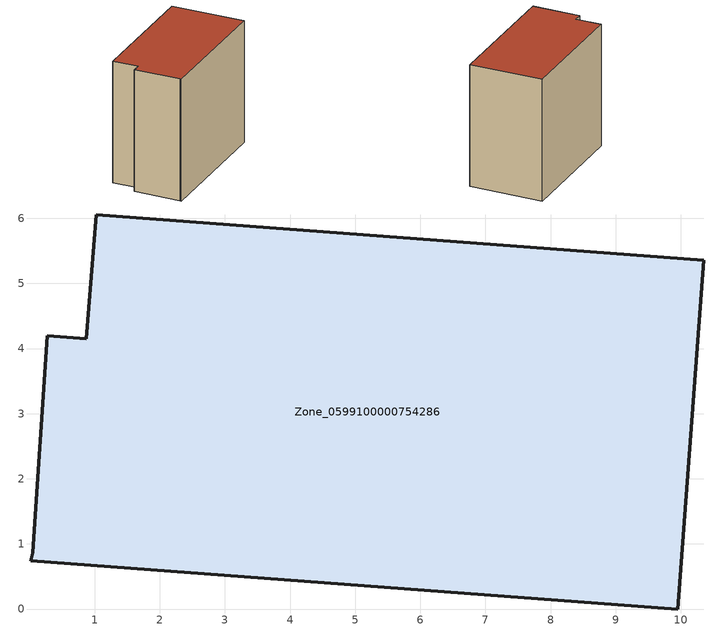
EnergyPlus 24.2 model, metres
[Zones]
Zone_0599100000754286
 floor ground (C_G): 0.87,4.15 1.03,6.05 10.35,5.35 9.96,0 0.02,0.74 0.05,0.87 0.27,4.2 z0
 wall outside (C_F): 9.96,0 10.35,5.35 1.03,6.05 0.87,4.15 0.27,4.2 0.05,0.87 0.02,0.74 9.96,0 z0:9.06
 roof outside (C_R): 0.05,0.87 0.02,0.74 9.96,0 10.35,5.35 1.03,6.05 0.87,4.15 0.27,4.2 z9.06
[BUILDING]
Pand.0599100000754286: North Axis=0; Terrain=City; Loads Convergence Tolerance Value=0.04; Temperature Convergence Tolerance Value=0.4; Solar Distribution=FullExterior; Maximum Number of Warmup Days=25; Minimum Number of Warmup Days=1
[Site:Location]
Rotterdam.The.Hague.AP_ZH_NLD Design_Conditions: Latitude=51.96; Longitude=4.45; Time Zone=1; Elevation=-4.5
[SITE:GROUNDTEMPERATURE:BUILDINGSURFACE]
18, 18, 18, 18, 18, 18, 18, 18, 18, 18, 18, 18
[MATERIAL] Thermal Absorptance=0.9; Solar Absorptance=0.7; Visible Absorptance=0.7
Name | Roughness | Thickness | Conductivity | Density | Specific Heat
G.TI.2006-2014 | MediumSmooth | 0.15 | 0.06 | 540 | 1210
F.TI.2006-2014 | Rough | 0.3 | 0.12 | 1920 | 840
R.TI.2006-2014 | MediumRough | 0.2 | 0.08 | 1500 | 1000
[CONSTRUCTION]
C_G: G.TI.2006-2014
C_F: F.TI.2006-2014
C_R: R.TI.2006-2014
[ZONE]
Zone_0599100000754286: Type=1; Multiplier=1; Ceiling Height=Autocalculate; Volume=Autocalculate; Floor Area=autocalculate; Part of Total Floor Area=Yes
[ZONEINFILTRATION:DESIGNFLOWRATE]
Infil_Zone_0599100000754286: Zone or ZoneList or Space or SpaceList=Zone_0599100000754286; Schedule=AlwaysOn; Design Flow Rate Calculation Method=Flow/Area; Flow Rate per Floor Area=0.0015; Constant Term Coefficient=1; Temperature Term Coefficient=0; Velocity Term Coefficient=0; Velocity Squared Term Coefficient=0
[HVACTEMPLATE:ZONE:IDEALLOADSAIRSYSTEM]
Zone_0599100000754286: Maximum Heating Supply Air Temperature=50; Minimum Cooling Supply Air Temperature=13; Maximum Heating Supply Air Humidity Ratio=0.0156; Minimum Cooling Supply Air Humidity Ratio=0.0077; Heating Limit=NoLimit; Cooling Limit=NoLimit; Dehumidification Control Type=ConstantSensibleHeatRatio; Cooling Sensible Heat Ratio=0.7; Dehumidification Setpoint=60; Humidification Control Type=None; Humidification Setpoint=30; Outdoor Air Method=None; Outdoor Air Flow Rate per Person=0.00944; Outdoor Air Flow Rate per Zone Floor Area=0; Outdoor Air Flow Rate per Zone=0; Demand Controlled Ventilation Type=None; Outdoor Air Economizer Type=NoEconomizer; Heat Recovery Type=None; Sensible Heat Recovery Effectiveness=0.7; Latent Heat Recovery Effectiveness=0.65
[ZONECONTROL:THERMOSTAT]
ThermostatControl_Zone_0599100000754286: Zone or ZoneList=Zone_0599100000754286; Control Type Schedule=DualSetpointControlType; Control 1=Thermostat_Zone_0599100000754286; Temperature Difference Between Cutout And Setpoint=0
[THERMOSTATSETPOINT:DUALSETPOINT]
Thermostat_Zone_0599100000754286: Heating Setpoint Temperature Schedule=HeatingSetpoint_Zone_0599100000754286; Cooling Setpoint Temperature Schedule=CoolingSetpoint_Zone_0599100000754286
[SCHEDULE:COMPACT]
HeatingSetpoint_Zone_0599100000754286: Through: 12/31, For: AllDays, Until: 24:00, 21
CoolingSetpoint_Zone_0599100000754286: Through: 12/31, For: AllDays, Until: 24:00, 24
DualSetpointControlType: Through: 12/31, For: AllDays, Until: 24:00, 4
AlwaysOn: Through: 12/31, For: AllDays, Until: 24:00, 1
